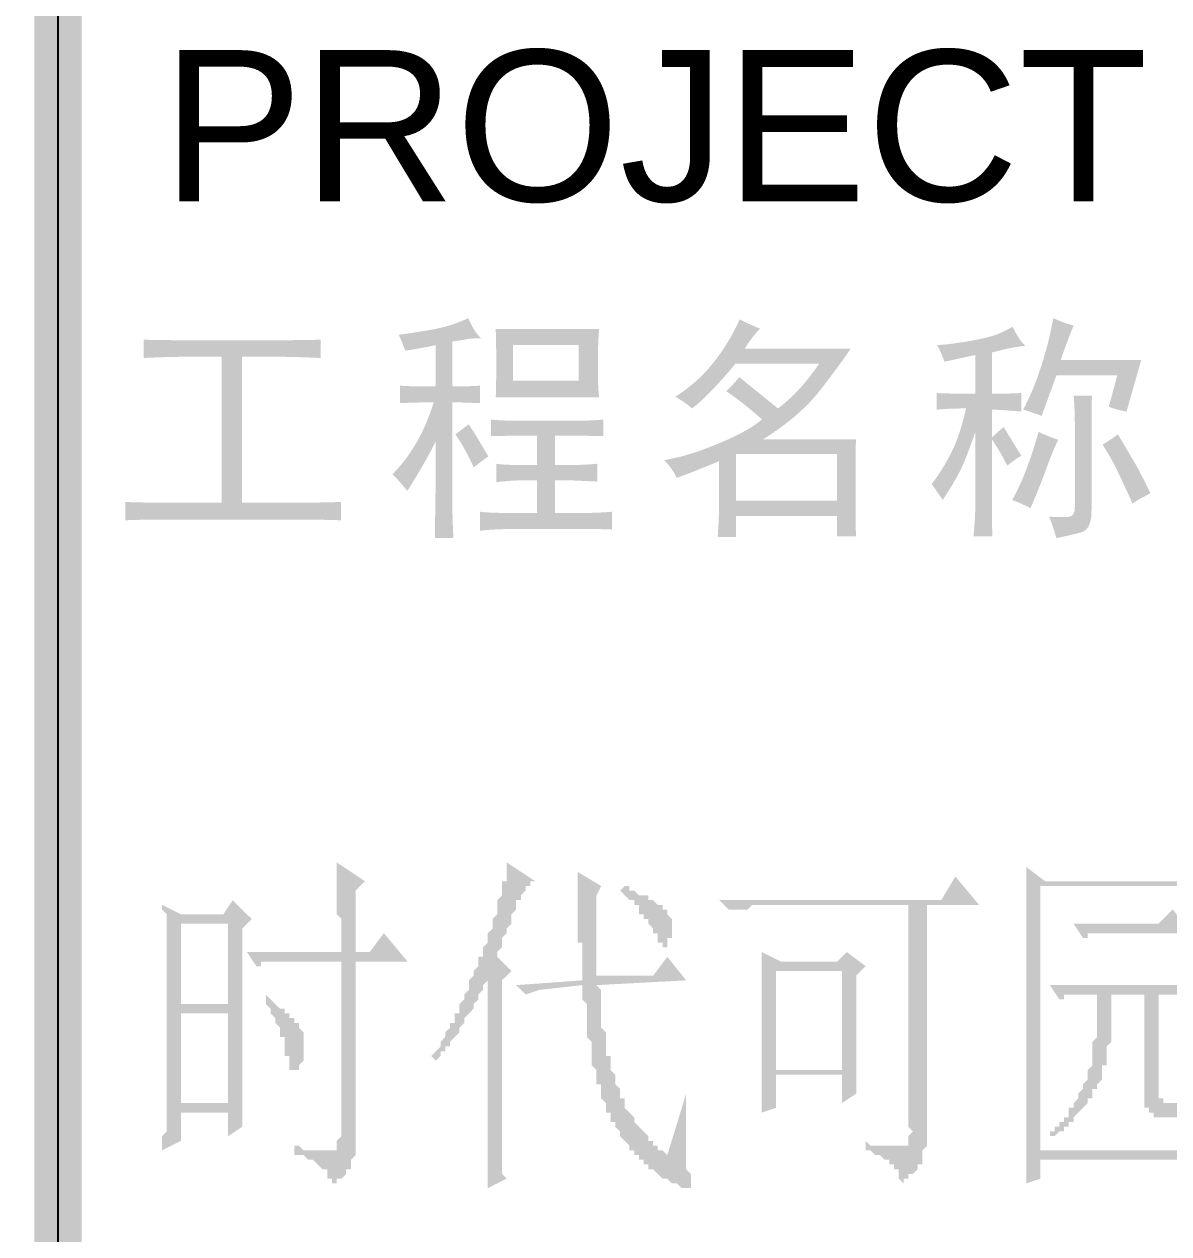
# Model space of a CAD drawing. Header units: inches. Extents: x 11 to 286, y 6 to 196.
# Drawn here: x 254.22 to 264.48, y 133.84 to 144.69 of the extents above; entities that cross this region are included whole.
import ezdxf

# ---------------------------------------------------------------- set-up
doc = ezdxf.new("R2010")
doc.units = ezdxf.units.IN
doc.header["$MEASUREMENT"] = 0
doc.layers.add('PDF_几何图形', color=7, linetype='Continuous')
doc.layers.add('PDF_文字', color=7, linetype='Continuous')
doc.layers.add('PDF_实体填充', color=7, linetype='Continuous', true_color=0xffffff)
doc.styles.add('PDF Courier New', font='Arial', dxfattribs={"height": 0.2})

msp = doc.modelspace()

# ---------------------------------------------------------------- hatches: boundary and pattern name
at = {"layer": 'PDF_实体填充', "transparency": 33554559}
h = msp.add_hatch(color=7, dxfattribs=at)
h.paths.add_polyline_path([(254.734, 9.031), (254.31, 9.454), (14.661, 9.031)], flags=0)
h.paths.add_polyline_path([(254.31, 9.454), (14.661, 9.031), (15.085, 9.454)], flags=0)
h.paths.add_polyline_path([(14.661, 9.031), (15.085, 9.454), (14.661, 191.445)], flags=0)
h.paths.add_polyline_path([(15.085, 9.454), (14.661, 191.445), (15.085, 191.022)], flags=0)
h.paths.add_polyline_path([(14.661, 191.445), (15.085, 191.022), (254.734, 191.445)], flags=0)
h.paths.add_polyline_path([(15.085, 191.022), (254.734, 191.445), (254.31, 191.022)], flags=0)
h.paths.add_polyline_path([(254.734, 191.445), (254.31, 191.022), (254.734, 9.031)], flags=0)
h.paths.add_polyline_path([(254.31, 191.022), (254.734, 9.031), (254.31, 9.454), (254.31, 191.022)], flags=0)
h = msp.add_hatch(color=7, dxfattribs=at)
h.paths.add_polyline_path([(254.31, 191.445), (254.734, 191.022), (282.716, 191.445)], flags=0)
h.paths.add_polyline_path([(254.734, 191.022), (282.716, 191.445), (282.335, 191.022)], flags=0)
h.paths.add_polyline_path([(282.716, 191.445), (282.335, 191.022), (282.716, 9.031)], flags=0)
h.paths.add_polyline_path([(282.335, 191.022), (282.716, 9.031), (282.335, 9.454)], flags=0)
h.paths.add_polyline_path([(282.716, 9.031), (282.335, 9.454), (254.31, 9.031)], flags=0)
h.paths.add_polyline_path([(282.335, 9.454), (254.31, 9.031), (254.734, 9.454)], flags=0)
h.paths.add_polyline_path([(254.31, 9.031), (254.734, 9.454), (254.31, 191.445)], flags=0)
h.paths.add_polyline_path([(254.734, 9.454), (254.31, 191.445), (254.734, 191.022), (254.734, 9.454)], flags=0)
h = msp.add_hatch(color=7, dxfattribs=at)
edge = h.paths.add_edge_path(flags=0)
edge.add_spline(control_points=[(259.372, 141.955), (259.361, 141.834), (259.361, 141.723), (259.361, 141.624)], knot_values=[0, 0, 0, 0, 1, 1, 1, 1], degree=3, periodic=0)
edge.add_spline(control_points=[(259.361, 141.624), (259.361, 141.525), (259.361, 141.431), (259.372, 141.343)], knot_values=[0, 0, 0, 0, 1, 1, 1, 1], degree=3, periodic=0)
edge.add_line((259.372, 141.343), (258.446, 141.343))
edge.add_spline(control_points=[(258.446, 141.343), (258.446, 141.442), (258.452, 141.542), (258.452, 141.641)], knot_values=[0, 0, 0, 0, 1, 1, 1, 1], degree=3, periodic=0)
edge.add_spline(control_points=[(258.452, 141.641), (258.452, 141.729), (258.446, 141.834), (258.446, 141.955)], knot_values=[0, 0, 0, 0, 1, 1, 1, 1], degree=3, periodic=0)
edge.add_line((258.446, 141.955), (259.372, 141.955))
edge = h.paths.add_edge_path(flags=0)
edge.add_spline(control_points=[(257.575, 141.905), (257.669, 141.916), (257.774, 141.933), (257.895, 141.955)], knot_values=[0, 0, 0, 0, 1, 1, 1, 1], degree=3, periodic=0)
edge.add_spline(control_points=[(257.895, 141.955), (258.011, 141.977), (258.11, 142.01), (258.198, 142.054)], knot_values=[0, 0, 0, 0, 1, 1, 1, 1], degree=3, periodic=0)
edge.add_spline(control_points=[(258.198, 142.054), (258.231, 141.977), (258.27, 141.916), (258.314, 141.872)], knot_values=[0, 0, 0, 0, 1, 1, 1, 1], degree=3, periodic=0)
edge.add_spline(control_points=[(258.314, 141.872), (258.27, 141.872), (258.231, 141.872), (258.193, 141.867)], knot_values=[0, 0, 0, 0, 1, 1, 1, 1], degree=3, periodic=0)
edge.add_spline(control_points=[(258.193, 141.867), (258.149, 141.856), (258.105, 141.85), (258.055, 141.845)], knot_values=[0, 0, 0, 0, 1, 1, 1, 1], degree=3, periodic=0)
edge.add_line((258.055, 141.845), (258.055, 141.442))
edge.add_spline(control_points=[(258.055, 141.442), (258.132, 141.442), (258.215, 141.442), (258.303, 141.448)], knot_values=[0, 0, 0, 0, 1, 1, 1, 1], degree=3, periodic=0)
edge.add_line((258.303, 141.448), (258.303, 141.293))
edge.add_spline(control_points=[(258.303, 141.293), (258.215, 141.293), (258.132, 141.299), (258.055, 141.299)], knot_values=[0, 0, 0, 0, 1, 1, 1, 1], degree=3, periodic=0)
edge.add_line((258.055, 141.299), (258.055, 140.571))
edge.add_spline(control_points=[(258.055, 140.571), (258.055, 140.45), (258.055, 140.29), (258.066, 140.081)], knot_values=[0, 0, 0, 0, 1, 1, 1, 1], degree=3, periodic=0)
edge.add_line((258.066, 140.081), (257.901, 140.081))
edge.add_spline(control_points=[(257.901, 140.081), (257.901, 140.29), (257.906, 140.445), (257.906, 140.566)], knot_values=[0, 0, 0, 0, 1, 1, 1, 1], degree=3, periodic=0)
edge.add_line((257.906, 140.566), (257.906, 140.946))
edge.add_spline(control_points=[(257.906, 140.946), (257.829, 140.792), (257.741, 140.643), (257.653, 140.505)], knot_values=[0, 0, 0, 0, 1, 1, 1, 1], degree=3, periodic=0)
edge.add_spline(control_points=[(257.653, 140.505), (257.608, 140.56), (257.564, 140.61), (257.52, 140.654)], knot_values=[0, 0, 0, 0, 1, 1, 1, 1], degree=3, periodic=0)
edge.add_spline(control_points=[(257.52, 140.654), (257.597, 140.731), (257.664, 140.819), (257.724, 140.919)], knot_values=[0, 0, 0, 0, 1, 1, 1, 1], degree=3, periodic=0)
edge.add_spline(control_points=[(257.724, 140.919), (257.785, 141.018), (257.84, 141.145), (257.89, 141.299)], knot_values=[0, 0, 0, 0, 1, 1, 1, 1], degree=3, periodic=0)
edge.add_spline(control_points=[(257.89, 141.299), (257.752, 141.299), (257.653, 141.293), (257.586, 141.293)], knot_values=[0, 0, 0, 0, 1, 1, 1, 1], degree=3, periodic=0)
edge.add_line((257.586, 141.293), (257.586, 141.448))
edge.add_spline(control_points=[(257.586, 141.448), (257.675, 141.442), (257.746, 141.442), (257.79, 141.442)], knot_values=[0, 0, 0, 0, 1, 1, 1, 1], degree=3, periodic=0)
edge.add_line((257.79, 141.442), (257.906, 141.442))
edge.add_line((257.906, 141.442), (257.906, 141.812))
edge.add_spline(control_points=[(257.906, 141.812), (257.834, 141.795), (257.746, 141.779), (257.636, 141.762)], knot_values=[0, 0, 0, 0, 1, 1, 1, 1], degree=3, periodic=0)
edge.add_spline(control_points=[(257.636, 141.762), (257.614, 141.812), (257.597, 141.861), (257.575, 141.905)], knot_values=[0, 0, 0, 0, 1, 1, 1, 1], degree=3, periodic=0)
edge.add_line((257.575, 141.905), (257.575, 141.905))
edge = h.paths.add_edge_path(flags=0)
edge.add_spline(control_points=[(259.13, 141.134), (259.218, 141.134), (259.312, 141.134), (259.411, 141.145)], knot_values=[0, 0, 0, 0, 1, 1, 1, 1], degree=3, periodic=0)
edge.add_line((259.411, 141.145), (259.411, 140.996))
edge.add_spline(control_points=[(259.411, 140.996), (259.312, 140.996), (259.218, 141.001), (259.13, 141.001)], knot_values=[0, 0, 0, 0, 1, 1, 1, 1], degree=3, periodic=0)
edge.add_line((259.13, 141.001), (258.975, 141.001))
edge.add_line((258.975, 141.001), (258.975, 140.737))
edge.add_line((258.975, 140.737), (259.064, 140.737))
edge.add_spline(control_points=[(259.064, 140.737), (259.146, 140.737), (259.246, 140.737), (259.356, 140.748)], knot_values=[0, 0, 0, 0, 1, 1, 1, 1], degree=3, periodic=0)
edge.add_line((259.356, 140.748), (259.356, 140.588))
edge.add_spline(control_points=[(259.356, 140.588), (259.246, 140.593), (259.157, 140.599), (259.091, 140.599)], knot_values=[0, 0, 0, 0, 1, 1, 1, 1], degree=3, periodic=0)
edge.add_line((259.091, 140.599), (258.975, 140.599))
edge.add_line((258.975, 140.599), (258.975, 140.307))
edge.add_line((258.975, 140.307), (259.174, 140.307))
edge.add_spline(control_points=[(259.174, 140.307), (259.273, 140.307), (259.378, 140.307), (259.488, 140.318)], knot_values=[0, 0, 0, 0, 1, 1, 1, 1], degree=3, periodic=0)
edge.add_line((259.488, 140.318), (259.488, 140.158))
edge.add_spline(control_points=[(259.488, 140.158), (259.4, 140.163), (259.295, 140.163), (259.174, 140.163)], knot_values=[0, 0, 0, 0, 1, 1, 1, 1], degree=3, periodic=0)
edge.add_line((259.174, 140.163), (258.617, 140.163))
edge.add_spline(control_points=[(258.617, 140.163), (258.496, 140.163), (258.391, 140.158), (258.303, 140.147)], knot_values=[0, 0, 0, 0, 1, 1, 1, 1], degree=3, periodic=0)
edge.add_line((258.303, 140.147), (258.303, 140.318))
edge.add_spline(control_points=[(258.303, 140.318), (258.391, 140.307), (258.496, 140.307), (258.617, 140.307)], knot_values=[0, 0, 0, 0, 1, 1, 1, 1], degree=3, periodic=0)
edge.add_line((258.617, 140.307), (258.816, 140.307))
edge.add_line((258.816, 140.307), (258.816, 140.599))
edge.add_line((258.816, 140.599), (258.7, 140.599))
edge.add_spline(control_points=[(258.7, 140.599), (258.612, 140.599), (258.529, 140.593), (258.452, 140.582)], knot_values=[0, 0, 0, 0, 1, 1, 1, 1], degree=3, periodic=0)
edge.add_line((258.452, 140.582), (258.452, 140.748))
edge.add_spline(control_points=[(258.452, 140.748), (258.529, 140.737), (258.612, 140.737), (258.7, 140.737)], knot_values=[0, 0, 0, 0, 1, 1, 1, 1], degree=3, periodic=0)
edge.add_line((258.7, 140.737), (258.816, 140.737))
edge.add_line((258.816, 140.737), (258.816, 141.001))
edge.add_line((258.816, 141.001), (258.683, 141.001))
edge.add_spline(control_points=[(258.683, 141.001), (258.584, 141.001), (258.49, 140.996), (258.402, 140.996)], knot_values=[0, 0, 0, 0, 1, 1, 1, 1], degree=3, periodic=0)
edge.add_line((258.402, 140.996), (258.402, 141.145))
edge.add_spline(control_points=[(258.402, 141.145), (258.49, 141.134), (258.584, 141.134), (258.683, 141.134)], knot_values=[0, 0, 0, 0, 1, 1, 1, 1], degree=3, periodic=0)
edge.add_line((258.683, 141.134), (259.13, 141.134))
h.paths.add_polyline_path([(259.19, 141.492), (259.19, 141.812), (258.601, 141.812), (258.601, 141.492)], flags=0)
edge = h.paths.add_edge_path(flags=0)
edge.add_spline(control_points=[(258.204, 141.101), (258.259, 141.018), (258.314, 140.924), (258.38, 140.814)], knot_values=[0, 0, 0, 0, 1, 1, 1, 1], degree=3, periodic=0)
edge.add_spline(control_points=[(258.38, 140.814), (258.347, 140.792), (258.303, 140.759), (258.248, 140.715)], knot_values=[0, 0, 0, 0, 1, 1, 1, 1], degree=3, periodic=0)
edge.add_spline(control_points=[(258.248, 140.715), (258.193, 140.836), (258.138, 140.935), (258.083, 141.012)], knot_values=[0, 0, 0, 0, 1, 1, 1, 1], degree=3, periodic=0)
edge.add_spline(control_points=[(258.083, 141.012), (258.116, 141.034), (258.154, 141.067), (258.204, 141.101)], knot_values=[0, 0, 0, 0, 1, 1, 1, 1], degree=3, periodic=0)
edge.add_line((258.204, 141.101), (258.204, 141.101))
h = msp.add_hatch(color=7, dxfattribs=at)
edge = h.paths.add_edge_path(flags=0)
edge.add_spline(control_points=[(260.815, 141.96), (260.788, 141.933), (260.766, 141.905), (260.744, 141.878)], knot_values=[0, 0, 0, 0, 1, 1, 1, 1], degree=3, periodic=0)
edge.add_spline(control_points=[(260.744, 141.878), (260.722, 141.85), (260.699, 141.817), (260.677, 141.779)], knot_values=[0, 0, 0, 0, 1, 1, 1, 1], degree=3, periodic=0)
edge.add_line((260.677, 141.779), (261.626, 141.779))
edge.add_spline(control_points=[(261.626, 141.779), (261.559, 141.679), (261.466, 141.553), (261.35, 141.404)], knot_values=[0, 0, 0, 0, 1, 1, 1, 1], degree=3, periodic=0)
edge.add_spline(control_points=[(261.35, 141.404), (261.229, 141.249), (261.063, 141.106), (260.843, 140.968)], knot_values=[0, 0, 0, 0, 1, 1, 1, 1], degree=3, periodic=0)
edge.add_line((260.843, 140.968), (261.675, 140.968))
edge.add_spline(control_points=[(261.675, 140.968), (261.67, 140.886), (261.67, 140.803), (261.67, 140.715)], knot_values=[0, 0, 0, 0, 1, 1, 1, 1], degree=3, periodic=0)
edge.add_line((261.67, 140.715), (261.67, 140.373))
edge.add_spline(control_points=[(261.67, 140.373), (261.67, 140.279), (261.67, 140.186), (261.675, 140.097)], knot_values=[0, 0, 0, 0, 1, 1, 1, 1], degree=3, periodic=0)
edge.add_line((261.675, 140.097), (261.504, 140.097))
edge.add_line((261.504, 140.097), (261.504, 140.279))
edge.add_line((261.504, 140.279), (260.6, 140.279))
edge.add_line((260.6, 140.279), (260.6, 140.092))
edge.add_line((260.6, 140.092), (260.435, 140.092))
edge.add_spline(control_points=[(260.435, 140.092), (260.44, 140.169), (260.446, 140.257), (260.446, 140.356)], knot_values=[0, 0, 0, 0, 1, 1, 1, 1], degree=3, periodic=0)
edge.add_line((260.446, 140.356), (260.446, 140.77))
edge.add_spline(control_points=[(260.446, 140.77), (260.258, 140.693), (260.132, 140.643), (260.066, 140.621)], knot_values=[0, 0, 0, 0, 1, 1, 1, 1], degree=3, periodic=0)
edge.add_spline(control_points=[(260.066, 140.621), (260.044, 140.676), (260.005, 140.726), (259.955, 140.781)], knot_values=[0, 0, 0, 0, 1, 1, 1, 1], degree=3, periodic=0)
edge.add_spline(control_points=[(259.955, 140.781), (260.099, 140.803), (260.253, 140.852), (260.429, 140.924)], knot_values=[0, 0, 0, 0, 1, 1, 1, 1], degree=3, periodic=0)
edge.add_spline(control_points=[(260.429, 140.924), (260.606, 140.996), (260.738, 141.067), (260.832, 141.145)], knot_values=[0, 0, 0, 0, 1, 1, 1, 1], degree=3, periodic=0)
edge.add_spline(control_points=[(260.832, 141.145), (260.71, 141.255), (260.6, 141.338), (260.512, 141.398)], knot_values=[0, 0, 0, 0, 1, 1, 1, 1], degree=3, periodic=0)
edge.add_spline(control_points=[(260.512, 141.398), (260.545, 141.431), (260.584, 141.47), (260.628, 141.525)], knot_values=[0, 0, 0, 0, 1, 1, 1, 1], degree=3, periodic=0)
edge.add_spline(control_points=[(260.628, 141.525), (260.804, 141.382), (260.92, 141.288), (260.975, 141.244)], knot_values=[0, 0, 0, 0, 1, 1, 1, 1], degree=3, periodic=0)
edge.add_spline(control_points=[(260.975, 141.244), (261.107, 141.343), (261.234, 141.481), (261.344, 141.646)], knot_values=[0, 0, 0, 0, 1, 1, 1, 1], degree=3, periodic=0)
edge.add_line((261.344, 141.646), (260.595, 141.646))
edge.add_spline(control_points=[(260.595, 141.646), (260.429, 141.448), (260.297, 141.31), (260.203, 141.244)], knot_values=[0, 0, 0, 0, 1, 1, 1, 1], degree=3, periodic=0)
edge.add_spline(control_points=[(260.203, 141.244), (260.17, 141.277), (260.121, 141.31), (260.055, 141.349)], knot_values=[0, 0, 0, 0, 1, 1, 1, 1], degree=3, periodic=0)
edge.add_spline(control_points=[(260.055, 141.349), (260.181, 141.431), (260.292, 141.525), (260.38, 141.635)], knot_values=[0, 0, 0, 0, 1, 1, 1, 1], degree=3, periodic=0)
edge.add_spline(control_points=[(260.38, 141.635), (260.468, 141.74), (260.556, 141.878), (260.633, 142.043)], knot_values=[0, 0, 0, 0, 1, 1, 1, 1], degree=3, periodic=0)
edge.add_spline(control_points=[(260.633, 142.043), (260.705, 142.005), (260.766, 141.977), (260.815, 141.96)], knot_values=[0, 0, 0, 0, 1, 1, 1, 1], degree=3, periodic=0)
edge.add_line((260.815, 141.96), (260.815, 141.96))
h.paths.add_polyline_path([(261.504, 140.417), (261.504, 140.836), (260.6, 140.836), (260.6, 140.417)], flags=0)
h = msp.add_hatch(color=7, dxfattribs=at)
edge = h.paths.add_edge_path(flags=0)
edge.add_spline(control_points=[(262.352, 140.566), (262.412, 140.643), (262.473, 140.737), (262.528, 140.847)], knot_values=[0, 0, 0, 0, 1, 1, 1, 1], degree=3, periodic=0)
edge.add_spline(control_points=[(262.528, 140.847), (262.583, 140.957), (262.627, 141.09), (262.66, 141.244)], knot_values=[0, 0, 0, 0, 1, 1, 1, 1], degree=3, periodic=0)
edge.add_spline(control_points=[(262.66, 141.244), (262.539, 141.244), (262.451, 141.238), (262.396, 141.233)], knot_values=[0, 0, 0, 0, 1, 1, 1, 1], degree=3, periodic=0)
edge.add_line((262.396, 141.233), (262.396, 141.382))
edge.add_spline(control_points=[(262.396, 141.382), (262.517, 141.376), (262.633, 141.376), (262.743, 141.376)], knot_values=[0, 0, 0, 0, 1, 1, 1, 1], degree=3, periodic=0)
edge.add_line((262.743, 141.376), (262.743, 141.723))
edge.add_spline(control_points=[(262.743, 141.723), (262.688, 141.712), (262.594, 141.69), (262.468, 141.663)], knot_values=[0, 0, 0, 0, 1, 1, 1, 1], degree=3, periodic=0)
edge.add_spline(control_points=[(262.468, 141.663), (262.445, 141.723), (262.423, 141.773), (262.401, 141.812)], knot_values=[0, 0, 0, 0, 1, 1, 1, 1], degree=3, periodic=0)
edge.add_spline(control_points=[(262.401, 141.812), (262.473, 141.817), (262.539, 141.823), (262.594, 141.834)], knot_values=[0, 0, 0, 0, 1, 1, 1, 1], degree=3, periodic=0)
edge.add_spline(control_points=[(262.594, 141.834), (262.649, 141.839), (262.705, 141.85), (262.76, 141.861)], knot_values=[0, 0, 0, 0, 1, 1, 1, 1], degree=3, periodic=0)
edge.add_spline(control_points=[(262.76, 141.861), (262.815, 141.872), (262.864, 141.883), (262.914, 141.9)], knot_values=[0, 0, 0, 0, 1, 1, 1, 1], degree=3, periodic=0)
edge.add_spline(control_points=[(262.914, 141.9), (262.964, 141.916), (263.019, 141.944), (263.079, 141.977)], knot_values=[0, 0, 0, 0, 1, 1, 1, 1], degree=3, periodic=0)
edge.add_spline(control_points=[(263.079, 141.977), (263.112, 141.905), (263.146, 141.85), (263.19, 141.806)], knot_values=[0, 0, 0, 0, 1, 1, 1, 1], degree=3, periodic=0)
edge.add_spline(control_points=[(263.19, 141.806), (263.09, 141.795), (262.991, 141.773), (262.892, 141.745)], knot_values=[0, 0, 0, 0, 1, 1, 1, 1], degree=3, periodic=0)
edge.add_line((262.892, 141.745), (262.892, 141.376))
edge.add_spline(control_points=[(262.892, 141.376), (262.947, 141.376), (263.035, 141.376), (263.157, 141.382)], knot_values=[0, 0, 0, 0, 1, 1, 1, 1], degree=3, periodic=0)
edge.add_line((263.157, 141.382), (263.157, 141.216))
edge.add_spline(control_points=[(263.157, 141.216), (263.035, 141.227), (262.947, 141.233), (262.892, 141.233)], knot_values=[0, 0, 0, 0, 1, 1, 1, 1], degree=3, periodic=0)
edge.add_line((262.892, 141.233), (262.892, 140.985))
edge.add_spline(control_points=[(262.892, 140.985), (262.925, 141.012), (262.958, 141.045), (262.997, 141.078)], knot_values=[0, 0, 0, 0, 1, 1, 1, 1], degree=3, periodic=0)
edge.add_spline(control_points=[(262.997, 141.078), (263.052, 140.99), (263.101, 140.908), (263.157, 140.819)], knot_values=[0, 0, 0, 0, 1, 1, 1, 1], degree=3, periodic=0)
edge.add_spline(control_points=[(263.157, 140.819), (263.112, 140.797), (263.074, 140.764), (263.03, 140.731)], knot_values=[0, 0, 0, 0, 1, 1, 1, 1], degree=3, periodic=0)
edge.add_spline(control_points=[(263.03, 140.731), (262.975, 140.841), (262.925, 140.919), (262.892, 140.968)], knot_values=[0, 0, 0, 0, 1, 1, 1, 1], degree=3, periodic=0)
edge.add_line((262.892, 140.968), (262.892, 140.356))
edge.add_spline(control_points=[(262.892, 140.356), (262.892, 140.301), (262.892, 140.219), (262.897, 140.097)], knot_values=[0, 0, 0, 0, 1, 1, 1, 1], degree=3, periodic=0)
edge.add_line((262.897, 140.097), (262.727, 140.097))
edge.add_spline(control_points=[(262.727, 140.097), (262.738, 140.208), (262.743, 140.296), (262.743, 140.356)], knot_values=[0, 0, 0, 0, 1, 1, 1, 1], degree=3, periodic=0)
edge.add_line((262.743, 140.356), (262.743, 141.029))
edge.add_spline(control_points=[(262.743, 141.029), (262.688, 140.875), (262.644, 140.753), (262.6, 140.671)], knot_values=[0, 0, 0, 0, 1, 1, 1, 1], degree=3, periodic=0)
edge.add_spline(control_points=[(262.6, 140.671), (262.556, 140.588), (262.506, 140.505), (262.451, 140.423)], knot_values=[0, 0, 0, 0, 1, 1, 1, 1], degree=3, periodic=0)
edge.add_spline(control_points=[(262.451, 140.423), (262.418, 140.472), (262.385, 140.522), (262.352, 140.566)], knot_values=[0, 0, 0, 0, 1, 1, 1, 1], degree=3, periodic=0)
edge.add_line((262.352, 140.566), (262.352, 140.566))
edge = h.paths.add_edge_path(flags=0)
edge.add_spline(control_points=[(263.625, 141.988), (263.598, 141.922), (263.559, 141.823), (263.509, 141.679)], knot_values=[0, 0, 0, 0, 1, 1, 1, 1], degree=3, periodic=0)
edge.add_line((263.509, 141.679), (264.231, 141.679))
edge.add_line((264.231, 141.679), (264.099, 141.216))
edge.add_spline(control_points=[(264.099, 141.216), (264.044, 141.227), (263.989, 141.238), (263.939, 141.26)], knot_values=[0, 0, 0, 0, 1, 1, 1, 1], degree=3, periodic=0)
edge.add_spline(control_points=[(263.939, 141.26), (263.961, 141.327), (263.983, 141.42), (264.016, 141.542)], knot_values=[0, 0, 0, 0, 1, 1, 1, 1], degree=3, periodic=0)
edge.add_line((264.016, 141.542), (263.471, 141.542))
edge.add_spline(control_points=[(263.471, 141.542), (263.427, 141.42), (263.383, 141.299), (263.338, 141.178)], knot_values=[0, 0, 0, 0, 1, 1, 1, 1], degree=3, periodic=0)
edge.add_spline(control_points=[(263.338, 141.178), (263.272, 141.2), (263.217, 141.222), (263.173, 141.233)], knot_values=[0, 0, 0, 0, 1, 1, 1, 1], degree=3, periodic=0)
edge.add_spline(control_points=[(263.173, 141.233), (263.239, 141.36), (263.294, 141.492), (263.338, 141.635)], knot_values=[0, 0, 0, 0, 1, 1, 1, 1], degree=3, periodic=0)
edge.add_spline(control_points=[(263.338, 141.635), (263.383, 141.773), (263.416, 141.911), (263.443, 142.054)], knot_values=[0, 0, 0, 0, 1, 1, 1, 1], degree=3, periodic=0)
edge.add_spline(control_points=[(263.443, 142.054), (263.515, 142.021), (263.575, 141.999), (263.625, 141.988)], knot_values=[0, 0, 0, 0, 1, 1, 1, 1], degree=3, periodic=0)
edge.add_line((263.625, 141.988), (263.625, 141.988))
edge = h.paths.add_edge_path(flags=0)
edge.add_spline(control_points=[(263.79, 141.36), (263.785, 141.304), (263.785, 141.205), (263.785, 141.067)], knot_values=[0, 0, 0, 0, 1, 1, 1, 1], degree=3, periodic=0)
edge.add_line((263.785, 141.067), (263.785, 140.323))
edge.add_spline(control_points=[(263.785, 140.323), (263.785, 140.219), (263.757, 140.158), (263.702, 140.136)], knot_values=[0, 0, 0, 0, 1, 1, 1, 1], degree=3, periodic=0)
edge.add_spline(control_points=[(263.702, 140.136), (263.647, 140.119), (263.57, 140.103), (263.471, 140.081)], knot_values=[0, 0, 0, 0, 1, 1, 1, 1], degree=3, periodic=0)
edge.add_spline(control_points=[(263.471, 140.081), (263.449, 140.158), (263.427, 140.219), (263.405, 140.274)], knot_values=[0, 0, 0, 0, 1, 1, 1, 1], degree=3, periodic=0)
edge.add_spline(control_points=[(263.405, 140.274), (263.493, 140.268), (263.553, 140.268), (263.587, 140.274)], knot_values=[0, 0, 0, 0, 1, 1, 1, 1], degree=3, periodic=0)
edge.add_spline(control_points=[(263.587, 140.274), (263.62, 140.279), (263.636, 140.307), (263.636, 140.373)], knot_values=[0, 0, 0, 0, 1, 1, 1, 1], degree=3, periodic=0)
edge.add_line((263.636, 140.373), (263.636, 141.067))
edge.add_spline(control_points=[(263.636, 141.067), (263.636, 141.194), (263.631, 141.293), (263.625, 141.36)], knot_values=[0, 0, 0, 0, 1, 1, 1, 1], degree=3, periodic=0)
edge.add_line((263.625, 141.36), (263.79, 141.36))
edge = h.paths.add_edge_path(flags=0)
edge.add_spline(control_points=[(263.487, 140.963), (263.454, 140.897), (263.421, 140.814), (263.388, 140.726)], knot_values=[0, 0, 0, 0, 1, 1, 1, 1], degree=3, periodic=0)
edge.add_spline(control_points=[(263.388, 140.726), (263.355, 140.632), (263.305, 140.505), (263.239, 140.351)], knot_values=[0, 0, 0, 0, 1, 1, 1, 1], degree=3, periodic=0)
edge.add_spline(control_points=[(263.239, 140.351), (263.173, 140.384), (263.118, 140.406), (263.074, 140.423)], knot_values=[0, 0, 0, 0, 1, 1, 1, 1], degree=3, periodic=0)
edge.add_spline(control_points=[(263.074, 140.423), (263.162, 140.577), (263.239, 140.781), (263.311, 141.034)], knot_values=[0, 0, 0, 0, 1, 1, 1, 1], degree=3, periodic=0)
edge.add_spline(control_points=[(263.311, 141.034), (263.366, 141.007), (263.421, 140.985), (263.487, 140.963)], knot_values=[0, 0, 0, 0, 1, 1, 1, 1], degree=3, periodic=0)
edge.add_line((263.487, 140.963), (263.487, 140.963))
edge = h.paths.add_edge_path(flags=0)
edge.add_spline(control_points=[(264.022, 141.012), (264.066, 140.935), (264.116, 140.852), (264.171, 140.759)], knot_values=[0, 0, 0, 0, 1, 1, 1, 1], degree=3, periodic=0)
edge.add_spline(control_points=[(264.171, 140.759), (264.226, 140.665), (264.27, 140.571), (264.314, 140.483)], knot_values=[0, 0, 0, 0, 1, 1, 1, 1], degree=3, periodic=0)
edge.add_spline(control_points=[(264.314, 140.483), (264.248, 140.45), (264.193, 140.423), (264.154, 140.389)], knot_values=[0, 0, 0, 0, 1, 1, 1, 1], degree=3, periodic=0)
edge.add_spline(control_points=[(264.154, 140.389), (264.099, 140.511), (264.05, 140.615), (264.005, 140.709)], knot_values=[0, 0, 0, 0, 1, 1, 1, 1], degree=3, periodic=0)
edge.add_spline(control_points=[(264.005, 140.709), (263.961, 140.797), (263.917, 140.869), (263.884, 140.919)], knot_values=[0, 0, 0, 0, 1, 1, 1, 1], degree=3, periodic=0)
edge.add_spline(control_points=[(263.884, 140.919), (263.928, 140.946), (263.978, 140.979), (264.022, 141.012)], knot_values=[0, 0, 0, 0, 1, 1, 1, 1], degree=3, periodic=0)
edge.add_line((264.022, 141.012), (264.022, 141.012))
h = msp.add_hatch(color=7, dxfattribs=at)
edge = h.paths.add_edge_path(flags=0)
edge.add_spline(control_points=[(256.513, 141.856), (256.645, 141.856), (256.766, 141.856), (256.877, 141.861)], knot_values=[0, 0, 0, 0, 1, 1, 1, 1], degree=3, periodic=0)
edge.add_line((256.877, 141.861), (256.877, 141.696))
edge.add_spline(control_points=[(256.877, 141.696), (256.766, 141.701), (256.645, 141.707), (256.513, 141.707)], knot_values=[0, 0, 0, 0, 1, 1, 1, 1], degree=3, periodic=0)
edge.add_line((256.513, 141.707), (256.171, 141.707))
edge.add_line((256.171, 141.707), (256.171, 140.4))
edge.add_line((256.171, 140.4), (256.711, 140.4))
edge.add_spline(control_points=[(256.711, 140.4), (256.833, 140.4), (256.948, 140.4), (257.059, 140.406)], knot_values=[0, 0, 0, 0, 1, 1, 1, 1], degree=3, periodic=0)
edge.add_line((257.059, 140.406), (257.059, 140.241))
edge.add_spline(control_points=[(257.059, 140.241), (256.948, 140.246), (256.838, 140.246), (256.717, 140.246)], knot_values=[0, 0, 0, 0, 1, 1, 1, 1], degree=3, periodic=0)
edge.add_line((256.717, 140.246), (255.438, 140.246))
edge.add_spline(control_points=[(255.438, 140.246), (255.317, 140.246), (255.212, 140.246), (255.124, 140.241)], knot_values=[0, 0, 0, 0, 1, 1, 1, 1], degree=3, periodic=0)
edge.add_line((255.124, 140.241), (255.124, 140.406))
edge.add_spline(control_points=[(255.124, 140.406), (255.212, 140.4), (255.322, 140.4), (255.444, 140.4)], knot_values=[0, 0, 0, 0, 1, 1, 1, 1], degree=3, periodic=0)
edge.add_line((255.444, 140.4), (255.989, 140.4))
edge.add_line((255.989, 140.4), (255.989, 141.707))
edge.add_line((255.989, 141.707), (255.658, 141.707))
edge.add_spline(control_points=[(255.658, 141.707), (255.515, 141.707), (255.388, 141.701), (255.289, 141.696)], knot_values=[0, 0, 0, 0, 1, 1, 1, 1], degree=3, periodic=0)
edge.add_line((255.289, 141.696), (255.289, 141.861))
edge.add_spline(control_points=[(255.289, 141.861), (255.388, 141.856), (255.515, 141.856), (255.658, 141.856)], knot_values=[0, 0, 0, 0, 1, 1, 1, 1], degree=3, periodic=0)
edge.add_line((255.658, 141.856), (256.513, 141.856))
h = msp.add_hatch(color=7, dxfattribs=at)
h.paths.add_polyline_path([(257.062, 136.37), (257.062, 136.412), (257.062, 136.454), (257.062, 136.497), (257.062, 136.497), (257.062, 136.539), (257.062, 136.581), (257.062, 136.624), (257.062, 136.666), (257.02, 136.708), (257.02, 136.708), (257.02, 136.751), (257.02, 136.793), (257.02, 136.835), (257.02, 136.835), (257.02, 136.878), (257.02, 136.92), (257.02, 136.92), (257.02, 136.962), (257.02, 137.005), (257.02, 137.047), (257.02, 137.047), (257.02, 137.089), (257.02, 137.089), (257.02, 137.132), (257.02, 137.174), (257.02, 137.174), (257.274, 137.005), (257.189, 136.92), (257.189, 136.37), (257.316, 136.37), (257.443, 136.539), (257.655, 136.285), (257.189, 136.285), (257.189, 134.634), (257.189, 134.592), (257.189, 134.549), (257.189, 134.549), (257.147, 134.507), (257.147, 134.507), (257.147, 134.465), (257.147, 134.422), (257.104, 134.422), (257.104, 134.38), (257.104, 134.38), (257.062, 134.338), (257.062, 134.338), (257.02, 134.338), (257.02, 134.295), (256.977, 134.295), (256.977, 134.295), (256.977, 134.295), (256.977, 134.338), (256.935, 134.338), (256.935, 134.38), (256.935, 134.38), (256.935, 134.422), (256.893, 134.422), (256.893, 134.422), (256.85, 134.465), (256.85, 134.465), (256.85, 134.465), (256.808, 134.507), (256.766, 134.507), (256.766, 134.507), (256.723, 134.549), (256.681, 134.549), (256.639, 134.549), (256.639, 134.549), (256.639, 134.634), (256.681, 134.634), (256.723, 134.592), (256.766, 134.592), (256.766, 134.592), (256.808, 134.592), (256.85, 134.592), (256.85, 134.592), (256.893, 134.592), (256.893, 134.592), (256.935, 134.592), (256.935, 134.592), (256.935, 134.592), (256.977, 134.592), (256.977, 134.592), (256.977, 134.592), (257.02, 134.592), (257.02, 134.634), (257.02, 134.634), (257.02, 134.676), (257.062, 134.719), (257.062, 134.719), (257.062, 136.285), (256.512, 136.285), (256.512, 136.285), (256.469, 136.285), (256.427, 136.285), (256.427, 136.285), (256.385, 136.285), (256.385, 136.285), (256.342, 136.285), (256.342, 136.243), (256.3, 136.243), (256.3, 136.243), (256.215, 136.37), (257.062, 136.37)], flags=0)
h.paths.add_polyline_path([(256.385, 135.989), (256.427, 135.946), (256.469, 135.904), (256.469, 135.904), (256.512, 135.862), (256.554, 135.862), (256.554, 135.819), (256.596, 135.819), (256.596, 135.777), (256.639, 135.777), (256.639, 135.735), (256.639, 135.735), (256.681, 135.735), (256.681, 135.692), (256.681, 135.692), (256.681, 135.692), (256.723, 135.65), (256.723, 135.65), (256.723, 135.608), (256.723, 135.565), (256.723, 135.565), (256.723, 135.523), (256.723, 135.523), (256.723, 135.481), (256.723, 135.438), (256.723, 135.396), (256.723, 135.396), (256.681, 135.354), (256.681, 135.311), (256.639, 135.311), (256.639, 135.311), (256.639, 135.311), (256.639, 135.311), (256.596, 135.311), (256.596, 135.354), (256.596, 135.396), (256.596, 135.438), (256.554, 135.438), (256.554, 135.481), (256.554, 135.523), (256.554, 135.523), (256.554, 135.565), (256.554, 135.608), (256.512, 135.608), (256.512, 135.65), (256.512, 135.65), (256.512, 135.692), (256.469, 135.735), (256.469, 135.735), (256.469, 135.777), (256.427, 135.819), (256.427, 135.819), (256.427, 135.862), (256.385, 135.904), (256.385, 135.946), (256.385, 135.946), (256.385, 135.989)], flags=0)
h.paths.add_polyline_path([(255.623, 136.624), (255.623, 135.904), (256.046, 135.904), (256.046, 136.624), (255.623, 136.624)], flags=0)
h.paths.add_polyline_path([(255.623, 135.819), (255.623, 135.015), (256.046, 135.015), (256.046, 135.819), (255.623, 135.819)], flags=0)
h.paths.add_polyline_path([(256.173, 135.565), (256.173, 135.523), (256.173, 135.481), (256.173, 135.438), (256.173, 135.396), (256.173, 135.354), (256.173, 135.311), (256.173, 135.269), (256.173, 135.227), (256.173, 135.184), (256.173, 135.142), (256.173, 135.1), (256.173, 135.1), (256.173, 135.057), (256.173, 135.015), (256.173, 134.973), (256.173, 134.973), (256.173, 134.93), (256.173, 134.93), (256.173, 134.888), (256.173, 134.888), (256.173, 134.846), (256.173, 134.846), (256.173, 134.803), (256.173, 134.803), (256.173, 134.803), (256.046, 134.719), (256.046, 134.93), (255.623, 134.93), (255.623, 134.676), (255.453, 134.592), (255.453, 134.592), (255.453, 134.634), (255.453, 134.634), (255.453, 134.676), (255.453, 134.719), (255.453, 134.719), (255.496, 134.761), (255.496, 134.761), (255.496, 134.803), (255.496, 134.846), (255.496, 134.846), (255.496, 134.888), (255.496, 134.93), (255.496, 134.93), (255.496, 134.973), (255.496, 135.015), (255.496, 135.015), (255.496, 135.057), (255.496, 135.1), (255.496, 135.142), (255.496, 135.142), (255.496, 135.184), (255.496, 135.227), (255.496, 135.269), (255.496, 135.311), (255.496, 135.311), (255.496, 135.354), (255.496, 135.396), (255.496, 135.438), (255.496, 135.481), (255.496, 135.523), (255.496, 135.565), (255.496, 135.608), (255.496, 135.65), (255.496, 135.692), (255.496, 135.735), (255.496, 135.777), (255.496, 135.777), (255.496, 135.819), (255.496, 135.862), (255.496, 135.904), (255.496, 135.989), (255.496, 136.031), (255.496, 136.073), (255.496, 136.116), (255.496, 136.158), (255.496, 136.158), (255.496, 136.2), (255.496, 136.243), (255.496, 136.285), (255.496, 136.327), (255.496, 136.37), (255.496, 136.412), (255.496, 136.412), (255.496, 136.454), (255.496, 136.497), (255.496, 136.539), (255.496, 136.539), (255.496, 136.581), (255.496, 136.624), (255.496, 136.624), (255.496, 136.666), (255.496, 136.666), (255.496, 136.708), (255.496, 136.708), (255.453, 136.751), (255.453, 136.751), (255.453, 136.793), (255.453, 136.793), (255.453, 136.793), (255.453, 136.793), (255.623, 136.708), (256.004, 136.708), (256.088, 136.835), (256.258, 136.666), (256.173, 136.581), (256.173, 135.565), (256.173, 135.565)], flags=0)
h = msp.add_hatch(color=7, dxfattribs=at)
h.paths.add_polyline_path([(259.983, 134.549), (260.152, 135.1), (260.152, 135.1), (260.152, 135.015), (260.152, 134.973), (260.152, 134.93), (260.152, 134.888), (260.152, 134.846), (260.152, 134.846), (260.152, 134.803), (260.152, 134.761), (260.152, 134.719), (260.152, 134.676), (260.152, 134.676), (260.152, 134.634), (260.152, 134.634), (260.152, 134.592), (260.152, 134.592), (260.152, 134.549), (260.152, 134.549), (260.152, 134.549), (260.152, 134.507), (260.152, 134.465), (260.152, 134.422), (260.152, 134.422), (260.195, 134.38), (260.195, 134.338), (260.195, 134.338), (260.195, 134.295), (260.195, 134.295), (260.195, 134.253), (260.195, 134.253), (260.152, 134.253), (260.152, 134.253), (260.152, 134.253), (260.11, 134.253), (260.068, 134.295), (260.068, 134.295), (260.025, 134.295), (260.025, 134.295), (260.025, 134.295), (259.983, 134.338), (259.983, 134.338), (259.941, 134.338), (259.941, 134.338), (259.898, 134.38), (259.898, 134.38), (259.856, 134.422), (259.814, 134.422), (259.814, 134.465), (259.771, 134.465), (259.771, 134.507), (259.729, 134.507), (259.729, 134.549), (259.687, 134.549), (259.687, 134.592), (259.644, 134.592), (259.644, 134.634), (259.644, 134.634), (259.602, 134.676), (259.602, 134.676), (259.56, 134.719), (259.56, 134.719), (259.56, 134.761), (259.517, 134.803), (259.517, 134.803), (259.517, 134.846), (259.475, 134.846), (259.475, 134.888), (259.475, 134.93), (259.433, 134.93), (259.433, 134.973), (259.433, 135.015), (259.433, 135.015), (259.433, 135.015), (259.39, 135.057), (259.39, 135.057), (259.39, 135.1), (259.39, 135.1), (259.39, 135.142), (259.39, 135.184), (259.348, 135.184), (259.348, 135.227), (259.348, 135.227), (259.348, 135.269), (259.348, 135.311), (259.348, 135.311), (259.306, 135.354), (259.306, 135.396), (259.306, 135.396), (259.306, 135.438), (259.306, 135.481), (259.306, 135.523), (259.306, 135.523), (259.306, 135.565), (259.263, 135.608), (259.263, 135.65), (259.263, 135.692), (259.263, 135.735), (259.263, 135.735), (259.263, 135.777), (259.263, 135.819), (259.263, 135.862), (259.263, 135.904), (259.221, 135.946), (259.221, 135.989), (259.221, 136.031), (259.221, 136.073), (258.84, 136.031), (258.713, 135.989), (258.628, 136.073), (259.221, 136.116), (259.221, 136.158), (259.221, 136.2), (259.221, 136.243), (259.221, 136.285), (259.221, 136.327), (259.221, 136.327), (259.221, 136.37), (259.221, 136.412), (259.221, 136.454), (259.179, 136.454), (259.179, 136.497), (259.179, 136.539), (259.179, 136.539), (259.179, 136.581), (259.179, 136.624), (259.179, 136.624), (259.179, 136.666), (259.179, 136.666), (259.179, 136.708), (259.179, 136.751), (259.179, 136.751), (259.179, 136.793), (259.179, 136.835), (259.179, 136.878), (259.179, 136.878), (259.179, 136.92), (259.179, 136.962), (259.179, 137.005), (259.179, 137.047), (259.179, 137.047), (259.179, 137.089), (259.179, 137.089), (259.39, 136.962), (259.348, 136.878), (259.348, 136.835), (259.348, 136.793), (259.348, 136.751), (259.348, 136.708), (259.348, 136.666), (259.348, 136.624), (259.348, 136.581), (259.348, 136.539), (259.348, 136.497), (259.348, 136.497), (259.348, 136.454), (259.348, 136.412), (259.348, 136.37), (259.348, 136.37), (259.348, 136.327), (259.348, 136.285), (259.348, 136.285), (259.348, 136.243), (259.348, 136.243), (259.348, 136.2), (259.348, 136.158), (259.348, 136.158), (259.348, 136.158), (259.856, 136.158), (259.983, 136.327), (260.152, 136.116), (259.348, 136.073), (259.39, 136.031), (259.39, 135.989), (259.39, 135.946), (259.39, 135.904), (259.39, 135.862), (259.39, 135.819), (259.39, 135.777), (259.39, 135.735), (259.39, 135.735), (259.39, 135.692), (259.433, 135.65), (259.433, 135.608), (259.433, 135.565), (259.433, 135.565), (259.433, 135.523), (259.433, 135.481), (259.433, 135.438), (259.475, 135.438), (259.475, 135.396), (259.475, 135.354), (259.475, 135.354), (259.475, 135.311), (259.517, 135.269), (259.517, 135.269), (259.517, 135.227), (259.517, 135.184), (259.517, 135.184), (259.56, 135.142), (259.56, 135.142), (259.56, 135.1), (259.56, 135.1), (259.56, 135.057), (259.602, 135.057), (259.602, 135.015), (259.602, 135.015), (259.602, 135.015), (259.602, 134.973), (259.644, 134.93), (259.644, 134.93), (259.687, 134.888), (259.687, 134.888), (259.687, 134.846), (259.729, 134.803), (259.729, 134.803), (259.771, 134.761), (259.771, 134.761), (259.814, 134.719), (259.814, 134.719), (259.814, 134.676), (259.856, 134.676), (259.856, 134.634), (259.898, 134.634), (259.898, 134.592), (259.941, 134.592), (259.941, 134.592), (259.983, 134.549), (259.983, 134.549), (259.983, 134.549), (259.983, 134.549)], flags=0)
h.paths.add_polyline_path([(259.56, 136.92), (259.602, 136.962), (259.644, 136.962), (259.644, 136.92), (259.687, 136.92), (259.729, 136.878), (259.771, 136.878), (259.814, 136.878), (259.814, 136.835), (259.856, 136.835), (259.856, 136.835), (259.898, 136.793), (259.898, 136.793), (259.941, 136.793), (259.941, 136.751), (259.983, 136.751), (259.983, 136.751), (259.983, 136.751), (259.983, 136.708), (259.983, 136.708), (259.983, 136.708), (260.025, 136.666), (260.025, 136.624), (260.025, 136.624), (260.025, 136.581), (260.025, 136.581), (260.025, 136.539), (260.025, 136.539), (260.025, 136.497), (259.983, 136.497), (259.983, 136.454), (259.983, 136.412), (259.941, 136.412), (259.941, 136.412), (259.941, 136.454), (259.898, 136.454), (259.898, 136.497), (259.898, 136.539), (259.856, 136.539), (259.856, 136.539), (259.856, 136.581), (259.856, 136.581), (259.814, 136.624), (259.814, 136.624), (259.814, 136.666), (259.771, 136.666), (259.771, 136.708), (259.729, 136.708), (259.729, 136.751), (259.729, 136.793), (259.687, 136.793), (259.687, 136.835), (259.644, 136.835), (259.602, 136.878), (259.602, 136.878), (259.56, 136.92), (259.56, 136.92)], flags=0)
h.paths.add_polyline_path([(258.501, 136.116), (258.501, 134.761), (258.501, 134.761), (258.501, 134.719), (258.501, 134.676), (258.501, 134.634), (258.501, 134.634), (258.501, 134.592), (258.501, 134.549), (258.501, 134.507), (258.501, 134.507), (258.501, 134.465), (258.501, 134.422), (258.501, 134.38), (258.501, 134.38), (258.544, 134.338), (258.374, 134.253), (258.374, 134.295), (258.374, 134.338), (258.374, 134.38), (258.374, 134.38), (258.374, 134.422), (258.374, 134.465), (258.374, 134.507), (258.374, 134.549), (258.374, 134.549), (258.374, 134.592), (258.374, 134.634), (258.374, 134.634), (258.374, 134.676), (258.374, 134.719), (258.374, 134.719), (258.374, 134.761), (258.374, 136.116), (258.374, 136.116), (258.332, 136.073), (258.332, 136.031), (258.29, 135.989), (258.29, 135.989), (258.29, 135.946), (258.247, 135.904), (258.247, 135.904), (258.247, 135.862), (258.205, 135.819), (258.205, 135.819), (258.163, 135.777), (258.163, 135.735), (258.163, 135.735), (258.12, 135.692), (258.12, 135.692), (258.12, 135.65), (258.078, 135.608), (258.078, 135.608), (258.036, 135.565), (258.036, 135.565), (258.036, 135.523), (257.993, 135.523), (257.993, 135.481), (257.993, 135.481), (257.951, 135.481), (257.951, 135.438), (257.951, 135.438), (257.909, 135.396), (257.909, 135.396), (257.866, 135.438), (257.909, 135.481), (257.909, 135.481), (257.951, 135.523), (257.951, 135.523), (257.951, 135.565), (257.993, 135.608), (257.993, 135.608), (257.993, 135.65), (258.036, 135.692), (258.036, 135.692), (258.036, 135.735), (258.078, 135.735), (258.078, 135.777), (258.078, 135.819), (258.12, 135.819), (258.12, 135.862), (258.12, 135.904), (258.12, 135.904), (258.163, 135.946), (258.163, 135.946), (258.163, 135.989), (258.163, 135.989), (258.205, 136.031), (258.205, 136.073), (258.205, 136.073), (258.205, 136.116), (258.247, 136.158), (258.247, 136.158), (258.247, 136.2), (258.29, 136.243), (258.29, 136.243), (258.29, 136.285), (258.29, 136.327), (258.332, 136.327), (258.332, 136.37), (258.332, 136.412), (258.374, 136.454), (258.374, 136.454), (258.374, 136.497), (258.374, 136.497), (258.374, 136.539), (258.417, 136.581), (258.417, 136.581), (258.417, 136.624), (258.417, 136.666), (258.417, 136.666), (258.459, 136.708), (258.459, 136.751), (258.459, 136.751), (258.459, 136.793), (258.459, 136.835), (258.501, 136.878), (258.501, 136.878), (258.501, 136.92), (258.501, 136.962), (258.501, 137.005), (258.544, 137.005), (258.544, 137.047), (258.544, 137.089), (258.544, 137.132), (258.544, 137.132), (258.544, 137.174), (258.798, 137.005), (258.755, 137.005), (258.755, 137.005), (258.755, 136.962), (258.713, 136.962), (258.713, 136.92), (258.713, 136.92), (258.671, 136.878), (258.671, 136.835), (258.628, 136.835), (258.628, 136.793), (258.628, 136.751), (258.628, 136.751), (258.586, 136.708), (258.586, 136.666), (258.586, 136.624), (258.586, 136.624), (258.544, 136.581), (258.544, 136.539), (258.544, 136.539), (258.501, 136.497), (258.501, 136.454), (258.501, 136.454), (258.501, 136.412), (258.459, 136.37), (258.459, 136.37), (258.459, 136.327), (258.459, 136.327), (258.586, 136.2), (258.501, 136.116), (258.501, 136.116)], flags=0)
h = msp.add_hatch(color=7, dxfattribs=at)
h.paths.add_polyline_path([(263.2, 134.295), (263.2, 134.295), (263.2, 134.338), (263.2, 134.38), (263.2, 134.38), (263.2, 134.422), (263.2, 134.465), (263.2, 134.507), (263.2, 134.507), (263.2, 134.549), (263.2, 134.592), (263.2, 134.634), (263.2, 134.634), (263.2, 134.676), (263.2, 134.719), (263.2, 134.761), (263.2, 136.666), (263.2, 136.708), (263.2, 136.751), (263.2, 136.751), (263.2, 136.793), (263.2, 136.835), (263.2, 136.835), (263.2, 136.878), (263.2, 136.92), (263.2, 136.962), (263.2, 137.005), (263.2, 137.005), (263.2, 137.047), (263.2, 137.089), (263.2, 137.132), (263.2, 137.132), (263.37, 137.005), (264.978, 137.005), (265.063, 137.132), (265.19, 137.005), (265.105, 136.92), (265.105, 134.93), (265.105, 134.888), (265.105, 134.846), (265.105, 134.846), (265.105, 134.803), (265.105, 134.761), (265.105, 134.761), (265.105, 134.719), (265.105, 134.676), (265.105, 134.634), (265.105, 134.634), (265.148, 134.592), (265.148, 134.549), (265.148, 134.507), (265.148, 134.465), (265.148, 134.465), (265.148, 134.422), (265.148, 134.38), (264.978, 134.295), (264.978, 134.507), (263.327, 134.507), (263.327, 134.338), (263.2, 134.295)], flags=0)
h.paths.add_polyline_path([(263.327, 136.962), (263.327, 134.592), (264.978, 134.592), (264.978, 136.962), (263.327, 136.962)], flags=0)
h.paths.add_polyline_path([(263.624, 136.624), (264.386, 136.624), (264.513, 136.751), (264.682, 136.539), (263.92, 136.539), (263.92, 136.539), (263.878, 136.539), (263.835, 136.539), (263.835, 136.539), (263.793, 136.539), (263.751, 136.539), (263.751, 136.497), (263.708, 136.497), (263.708, 136.497), (263.624, 136.624)], flags=0)
h.paths.add_polyline_path([(263.412, 136.073), (264.555, 136.073), (264.724, 136.243), (264.894, 135.989), (264.386, 135.989), (264.386, 135.184), (264.386, 135.142), (264.386, 135.142), (264.386, 135.1), (264.386, 135.057), (264.428, 135.057), (264.428, 135.057), (264.428, 135.015), (264.47, 135.015), (264.47, 135.015), (264.513, 135.015), (264.513, 135.015), (264.682, 135.015), (264.682, 135.015), (264.724, 135.057), (264.724, 135.057), (264.724, 135.057), (264.724, 135.1), (264.767, 135.142), (264.767, 135.184), (264.767, 135.227), (264.767, 135.227), (264.767, 135.269), (264.767, 135.311), (264.767, 135.311), (264.767, 135.354), (264.767, 135.396), (264.767, 135.438), (264.767, 135.438), (264.767, 135.481), (264.767, 135.523), (264.767, 135.565), (264.809, 135.565), (264.809, 135.523), (264.809, 135.481), (264.809, 135.481), (264.809, 135.438), (264.809, 135.396), (264.851, 135.354), (264.851, 135.354), (264.851, 135.311), (264.851, 135.269), (264.851, 135.227), (264.851, 135.227), (264.851, 135.184), (264.851, 135.142), (264.851, 135.1), (264.894, 135.1), (264.894, 135.057), (264.936, 135.057), (264.936, 135.057), (264.936, 135.057), (264.936, 135.015), (264.936, 135.015), (264.894, 134.973), (264.894, 134.973), (264.851, 134.93), (264.851, 134.93), (264.851, 134.93), (264.809, 134.888), (264.767, 134.888), (264.767, 134.888), (264.724, 134.888), (264.724, 134.888), (264.428, 134.888), (264.386, 134.888), (264.386, 134.888), (264.343, 134.888), (264.343, 134.93), (264.301, 134.93), (264.301, 134.93), (264.301, 134.973), (264.259, 134.973), (264.259, 135.015), (264.259, 135.015), (264.259, 135.057), (264.259, 135.1), (264.259, 135.1), (264.259, 135.142), (264.259, 135.184), (264.259, 135.989), (263.962, 135.989), (263.962, 135.946), (263.962, 135.904), (263.962, 135.862), (263.962, 135.819), (263.962, 135.777), (263.962, 135.735), (263.962, 135.692), (263.962, 135.692), (263.962, 135.65), (263.962, 135.608), (263.962, 135.565), (263.92, 135.523), (263.92, 135.523), (263.92, 135.481), (263.92, 135.438), (263.92, 135.396), (263.92, 135.396), (263.92, 135.354), (263.878, 135.354), (263.878, 135.311), (263.878, 135.269), (263.878, 135.269), (263.878, 135.227), (263.878, 135.227), (263.835, 135.184), (263.835, 135.184), (263.835, 135.142), (263.835, 135.142), (263.793, 135.142), (263.793, 135.1), (263.793, 135.057), (263.751, 135.057), (263.751, 135.015), (263.751, 135.015), (263.708, 134.973), (263.708, 134.973), (263.666, 134.93), (263.666, 134.93), (263.624, 134.888), (263.624, 134.888), (263.624, 134.846), (263.581, 134.846), (263.581, 134.803), (263.539, 134.803), (263.539, 134.761), (263.497, 134.761), (263.497, 134.761), (263.454, 134.719), (263.454, 134.719), (263.412, 134.719), (263.412, 134.719), (263.412, 134.761), (263.454, 134.761), (263.454, 134.803), (263.497, 134.803), (263.497, 134.846), (263.539, 134.846), (263.539, 134.888), (263.581, 134.888), (263.581, 134.93), (263.581, 134.973), (263.624, 134.973), (263.624, 135.015), (263.624, 135.015), (263.666, 135.057), (263.666, 135.057), (263.666, 135.1), (263.708, 135.142), (263.708, 135.142), (263.708, 135.184), (263.751, 135.227), (263.751, 135.227), (263.751, 135.227), (263.751, 135.269), (263.751, 135.269), (263.751, 135.311), (263.751, 135.311), (263.793, 135.354), (263.793, 135.396), (263.793, 135.396), (263.793, 135.438), (263.793, 135.481), (263.793, 135.481), (263.793, 135.523), (263.793, 135.565), (263.793, 135.565), (263.835, 135.608), (263.835, 135.65), (263.835, 135.692), (263.835, 135.735), (263.835, 135.735), (263.835, 135.777), (263.835, 135.819), (263.835, 135.862), (263.835, 135.904), (263.835, 135.946), (263.835, 135.989), (263.835, 135.989), (263.751, 135.989), (263.708, 135.989), (263.666, 135.989), (263.666, 135.989), (263.624, 135.989), (263.581, 135.989), (263.581, 135.989), (263.539, 135.989), (263.539, 135.946), (263.497, 135.946), (263.497, 135.946), (263.412, 136.073), (263.412, 136.073)], flags=0)
h = msp.add_hatch(color=7, dxfattribs=at)
h.paths.add_polyline_path([(260.449, 136.835), (262.438, 136.835), (262.565, 137.047), (262.777, 136.793), (262.311, 136.793), (262.311, 134.761), (262.311, 134.719), (262.311, 134.676), (262.311, 134.634), (262.311, 134.634), (262.269, 134.592), (262.269, 134.549), (262.269, 134.549), (262.269, 134.507), (262.269, 134.465), (262.227, 134.465), (262.227, 134.422), (262.227, 134.422), (262.184, 134.38), (262.184, 134.38), (262.142, 134.38), (262.142, 134.338), (262.1, 134.338), (262.1, 134.338), (262.1, 134.295), (262.057, 134.338), (262.057, 134.338), (262.057, 134.38), (262.057, 134.38), (262.057, 134.422), (262.015, 134.422), (262.015, 134.422), (262.015, 134.465), (261.973, 134.465), (261.973, 134.507), (261.93, 134.507), (261.93, 134.507), (261.888, 134.549), (261.846, 134.549), (261.846, 134.549), (261.803, 134.592), (261.761, 134.592), (261.761, 134.592), (261.761, 134.676), (261.761, 134.676), (261.803, 134.634), (261.803, 134.634), (261.846, 134.634), (261.888, 134.634), (261.888, 134.634), (261.93, 134.634), (261.93, 134.634), (261.973, 134.634), (262.015, 134.634), (262.015, 134.634), (262.057, 134.634), (262.057, 134.634), (262.1, 134.634), (262.1, 134.634), (262.142, 134.634), (262.142, 134.676), (262.142, 134.676), (262.142, 134.719), (262.142, 134.719), (262.184, 134.761), (262.142, 134.803), (262.142, 136.793), (260.787, 136.793), (260.745, 136.793), (260.745, 136.793), (260.703, 136.751), (260.703, 136.751), (260.66, 136.751), (260.618, 136.751), (260.618, 136.751), (260.576, 136.751), (260.576, 136.751), (260.533, 136.751), (260.449, 136.835)], flags=0)
h.paths.add_polyline_path([(260.83, 134.93), (260.83, 134.93), (260.83, 134.973), (260.83, 135.015), (260.83, 135.057), (260.83, 135.1), (260.83, 135.1), (260.83, 135.142), (260.83, 135.184), (260.83, 135.227), (260.83, 135.269), (260.83, 135.269), (260.83, 135.311), (260.83, 135.354), (260.83, 135.396), (260.83, 135.396), (260.83, 135.438), (260.83, 135.481), (260.83, 135.523), (260.83, 135.523), (260.83, 135.565), (260.83, 135.608), (260.83, 135.608), (260.83, 135.65), (260.83, 135.692), (260.83, 135.692), (260.83, 135.692), (260.83, 135.735), (260.83, 135.777), (260.83, 135.819), (260.83, 135.819), (260.83, 135.862), (260.83, 135.904), (260.83, 135.946), (260.83, 135.946), (260.83, 135.989), (260.83, 136.031), (260.83, 136.073), (260.83, 136.073), (260.83, 136.116), (260.83, 136.158), (260.83, 136.2), (260.83, 136.2), (260.83, 136.243), (260.83, 136.285), (260.83, 136.327), (260.83, 136.37), (260.83, 136.37), (260.999, 136.285), (261.507, 136.285), (261.592, 136.37), (261.761, 136.243), (261.676, 136.158), (261.676, 135.608), (261.676, 135.565), (261.676, 135.565), (261.676, 135.523), (261.676, 135.481), (261.676, 135.481), (261.676, 135.438), (261.676, 135.396), (261.676, 135.354), (261.676, 135.354), (261.676, 135.311), (261.676, 135.269), (261.676, 135.227), (261.676, 135.184), (261.676, 135.184), (261.676, 135.142), (261.676, 135.1), (261.549, 135.015), (261.549, 135.269), (260.957, 135.269), (260.957, 134.973), (260.83, 134.93)], flags=0)
h.paths.add_polyline_path([(260.957, 136.2), (260.957, 135.311), (261.549, 135.311), (261.549, 136.2), (260.957, 136.2), (260.957, 136.2)], flags=0)

# ---------------------------------------------------------------- linework, layer by layer
at = {"layer": 'PDF_几何图形'}
msp.add_lwpolyline([(14.873, 23.467), (254.522, 23.467), (254.522, 191.234), (14.873, 191.234)], close=True, dxfattribs=at)

# ---------------------------------------------------------------- texts
at = {"layer": 'PDF_文字', "style": 'PDF Courier New'}
msp.add_text('PROJECT', height=1.3558, dxfattribs=at).set_placement((255.453, 143.101))

doc.saveas('drawing.dxf')
